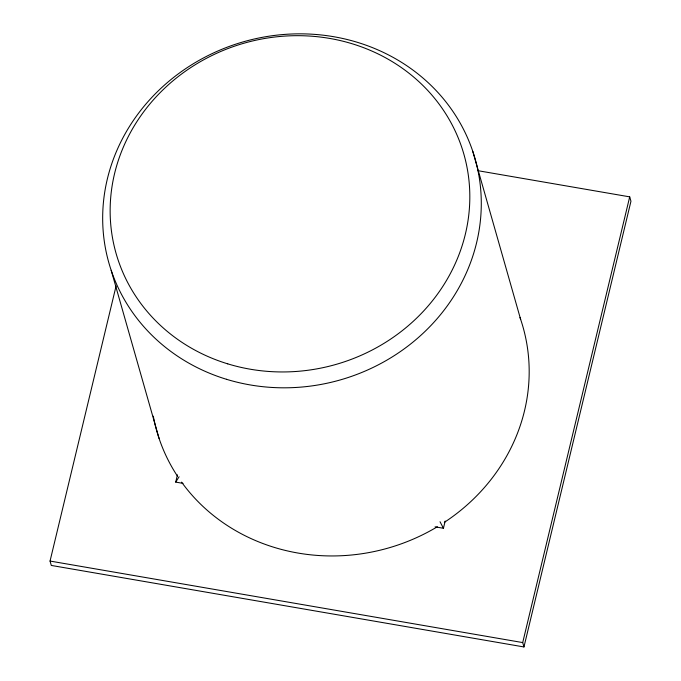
<?xml version="1.0" encoding="UTF-8"?>
<svg xmlns="http://www.w3.org/2000/svg" width="681" height="681" viewBox="0 0 681 681"><rect width="100%" height="100%" fill="white"/><g stroke="black" fill="none" stroke-linecap="round" stroke-linejoin="round"><path stroke-width="1.02" d="M477.739 170.659L629.704 196.86L630.955 201.244L523.953 646.95L51.296 565.434L50.045 561.059L116.085 285.977M183.036 483.365L175.715 482.105L177.452 474.861M435.065 526.83L443.433 528.269L445.17 521.033M523.953 646.95L522.71 642.575L629.704 196.86M175.715 482.105L179.077 476.768M50.045 561.059L522.71 642.575M440.028 521.74L443.433 528.269M472.776 151.344L520.667 319.483M111.182 270.297L159.082 438.436M519.995 317.508A190.357 175.86 -15.9 0 1 444.335 522.361M437.364 526.745A190.357 175.86 -15.9 0 1 181.589 482.131M177.409 476.07A190.357 175.86 -15.9 0 1 153.302 416.168M226.441 379.283A190.357 175.86 -15.9 0 0 478.556 173.612A190.357 175.86 -15.9 0 0 170.948 79.575A190.357 175.86 -15.9 0 0 226.441 379.283M227.726 363.85A180.84 167.066 -15.9 0 0 467.226 168.462A180.84 167.066 -15.9 0 0 175 79.132A180.84 167.066 -15.9 0 0 227.726 363.85"/></g></svg>
